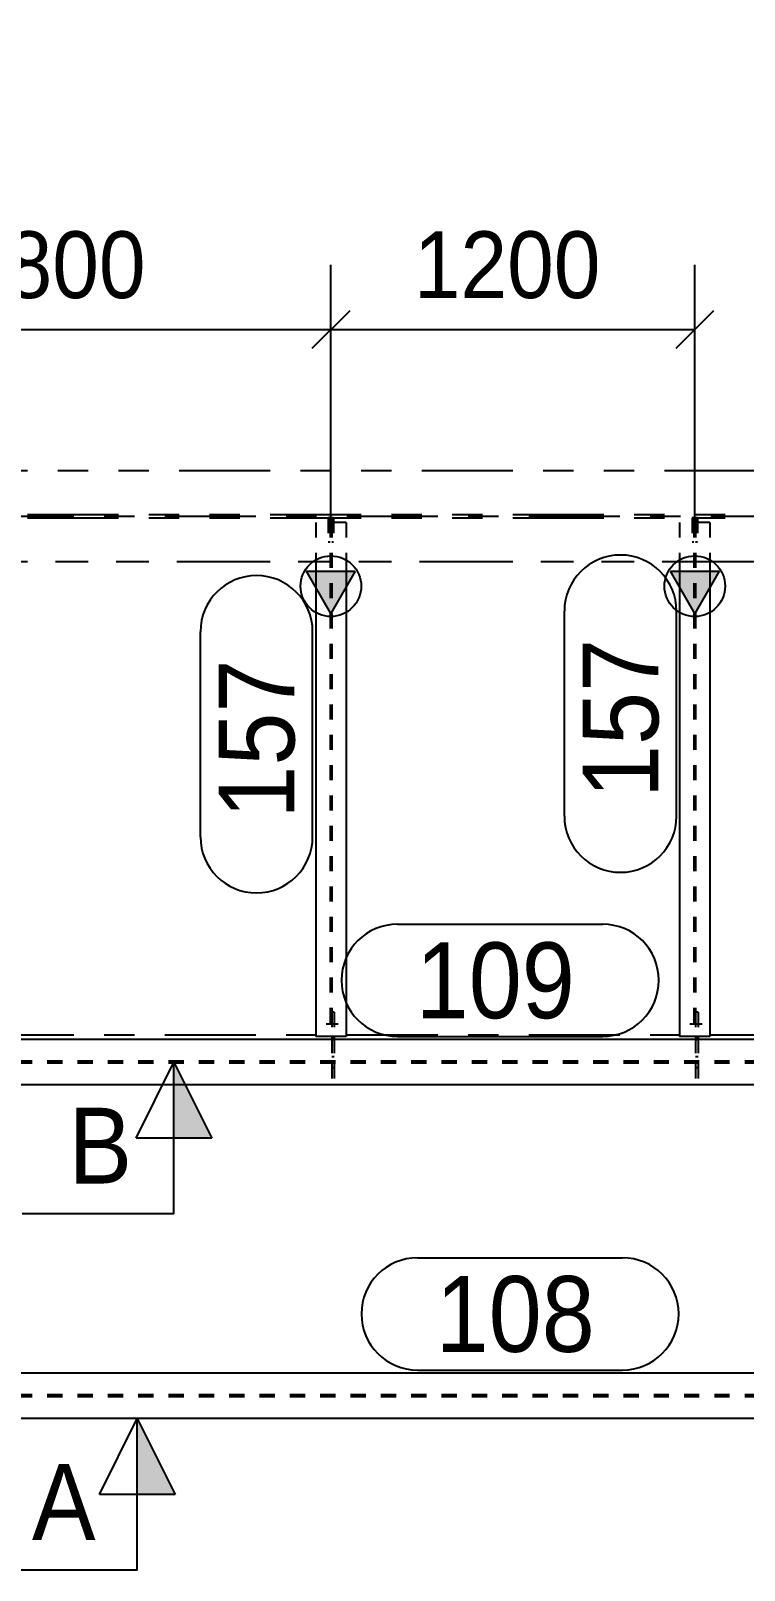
# Model space of a CAD drawing. Header units: millimetres. Extents: x 0 to 594, y 0 to 420.
# Drawn here: x 112 to 135.5, y 313.6 to 364.3 of the extents above; entities that cross this region are included whole.
import ezdxf

# ---------------------------------------------------------------- set-up
doc = ezdxf.new("R2010")
doc.units = ezdxf.units.MM
doc.header["$MEASUREMENT"] = 0
for name, pattern in [('XKITLINE00', [0]), ('XKITLINE02', [4, 2, -2]), ('XKITLINE03', [6, 3, -1, 1, -1]), ('XKITLINE04', [3, 0.5, -0.5, 0.5, -0.5, 0.5, -0.5]), ('XKITLINE05', [8, 3, -1, 1, -1, 1, -1])]:
    doc.linetypes.add(name, pattern=pattern)
for name, color, linetype in [('cut', 7, 'Continuous'), ('dimension', 7, 'Continuous'), ('grid', 7, 'Continuous'), ('mark', 7, 'Continuous'), ('part1', 7, 'Continuous')]:
    doc.layers.add(name, color=color, linetype=linetype)
doc.styles.add('STYLE_1', font='arial.ttf', dxfattribs={"height": 0.2})

# ---------------------------------------------------------------- blocks, each defined once
blk = doc.blocks.new('*D2175')
at = {"layer": 'grid', "color": 4, "linetype": 'XKITLINE03'}
blk.add_line((1228.871, 1870.376), (1642.443, 1870.376), dxfattribs=at)
blk = doc.blocks.new('*D2176')
at = {"layer": 'grid', "color": 4, "linetype": 'XKITLINE03'}
blk.add_line((1228.871, 1887.476), (1642.443, 1887.476), dxfattribs=at)
blk = doc.blocks.new('*D2289')
at = {"layer": 'mark', "color": 1, "linetype": 'XKITLINE00'}
for p, q in [((1290.542, 1874.026), (1297.304, 1874.026)), ((1290.542, 1870.326), (1297.304, 1870.326))]:
    blk.add_line(p, q, dxfattribs=at)
for centre, start, end in [((1290.542, 1872.176), 90, -90), ((1297.304, 1872.176), -90, 90)]:
    blk.add_arc(centre, 1.85, start, end, dxfattribs=at)
at = {"layer": 'mark', "color": 1, "style": 'STYLE_1', "width": 0.9}
blk.add_text('109', height=2.5, dxfattribs=at).set_placement((1291.142, 1870.926))
blk = doc.blocks.new('*D2292')
at = {"layer": 'cut', "color": 1, "linetype": 'XKITLINE00'}
for p, q in [((1246.695, 1869.476), (1245.445, 1866.976)), ((1246.695, 1869.476), (1247.945, 1866.976)), ((1246.695, 1864.476), (1246.695, 1869.476)), ((1281.916, 1866.976), (1283.165, 1869.476)), ((1283.165, 1869.476), (1284.416, 1866.976)), ((1283.165, 1864.476), (1283.165, 1869.476)), ((1245.445, 1866.976), (1247.945, 1866.976)), ((1284.416, 1866.976), (1281.916, 1866.976)), ((1246.695, 1864.476), (1251.695, 1864.476)), ((1283.165, 1864.476), (1278.165, 1864.476))]:
    blk.add_line(p, q, dxfattribs=at)
at = {"layer": 'cut', "color": 1}
for points in [[(1245.445, 1866.976), (1246.695, 1869.476), (1245.445, 1866.976), (1246.695, 1866.976)], [(1283.165, 1866.976), (1283.165, 1869.476), (1283.165, 1866.976), (1284.416, 1866.976)]]:
    blk.add_solid(points, dxfattribs=at)
at = {"layer": 'cut', "color": 3, "style": 'STYLE_1', "width": 0.9}
for p in [(1247.945, 1865.476), (1279.691, 1865.476)]:
    blk.add_text('B', height=2.5, dxfattribs=at).set_placement(p)
blk = doc.blocks.new('*D2294')
at = {"layer": 'cut', "color": 1, "linetype": 'XKITLINE00'}
for p, q in [((1247.976, 1857.726), (1246.726, 1855.226)), ((1247.976, 1857.726), (1249.226, 1855.226)), ((1247.976, 1852.726), (1247.976, 1857.726)), ((1280.709, 1855.226), (1281.959, 1857.726)), ((1281.959, 1857.726), (1283.209, 1855.226)), ((1281.959, 1852.726), (1281.959, 1857.726)), ((1246.726, 1855.226), (1249.226, 1855.226)), ((1283.209, 1855.226), (1280.709, 1855.226)), ((1247.976, 1852.726), (1252.976, 1852.726)), ((1281.959, 1852.726), (1276.959, 1852.726))]:
    blk.add_line(p, q, dxfattribs=at)
at = {"layer": 'cut', "color": 1}
for points in [[(1246.726, 1855.226), (1247.976, 1857.726), (1246.726, 1855.226), (1247.976, 1855.226)], [(1281.959, 1855.226), (1281.959, 1857.726), (1281.959, 1855.226), (1283.209, 1855.226)]]:
    blk.add_solid(points, dxfattribs=at)
at = {"layer": 'cut', "color": 3, "style": 'STYLE_1', "width": 0.9}
for p in [(1249.226, 1853.726), (1278.484, 1853.726)]:
    blk.add_text('A', height=2.5, dxfattribs=at).set_placement(p)
blk = doc.blocks.new('*D2323')
at = {"layer": 'part1', "color": 0, "linetype": 'XKITLINE00'}
for p, q in [((1314.491, 1858.476), (1313.691, 1859.876)), ((1313.691, 1859.876), (1315.291, 1859.876)), ((1315.291, 1859.876), (1314.491, 1858.476)), ((1252.841, 1859.226), (1251.842, 1859.226)), ((1264.841, 1859.226), (1253.841, 1859.226)), ((1317.491, 1859.226), (1265.841, 1859.226)), ((1317.491, 1859.226), (1317.491, 1857.726)), ((1263.841, 1857.726), (1254.841, 1857.726)), ((1317.491, 1857.726), (1266.841, 1857.726))]:
    blk.add_line(p, q, dxfattribs=at)
at = {"layer": 'part1', "color": 2, "linetype": 'XKITLINE04'}
for p, q in [((1251.841, 1859.226), (1251.841, 1857.726)), ((1251.842, 1859.226), (1251.841, 1859.226)), ((1251.842, 1859.226), (1251.841, 1859.226)), ((1265.841, 1859.226), (1252.841, 1859.226)), ((1317.491, 1858.509), (1251.841, 1858.509)), ((1317.491, 1858.444), (1251.841, 1858.444)), ((1254.841, 1857.726), (1251.841, 1857.726)), ((1266.841, 1857.726), (1263.841, 1857.726))]:
    blk.add_line(p, q, dxfattribs=at)
at = {"layer": 'part1', "color": 0, "linetype": 'XKITLINE00'}
blk.add_circle((1314.491, 1859.376), 1, dxfattribs=at)
at = {"layer": 'part1', "color": 0}
blk.add_solid([(1313.691, 1859.876), (1315.291, 1859.876), (1313.691, 1859.876), (1314.491, 1858.476)], dxfattribs=at)
blk = doc.blocks.new('*D2324')
at = {"layer": 'part1', "color": 0, "linetype": 'XKITLINE00'}
for p, q in [((1314.491, 1869.476), (1313.691, 1870.876)), ((1313.691, 1870.876), (1315.291, 1870.876)), ((1315.291, 1870.876), (1314.491, 1869.476)), ((1252.841, 1870.226), (1251.841, 1870.226)), ((1264.841, 1870.226), (1253.841, 1870.226)), ((1269.841, 1870.226), (1265.841, 1870.226)), ((1317.491, 1870.226), (1270.841, 1870.226)), ((1317.491, 1870.226), (1317.491, 1868.726)), ((1263.841, 1868.726), (1254.841, 1868.726)), ((1269.841, 1868.726), (1266.841, 1868.726)), ((1317.491, 1868.726), (1270.841, 1868.726))]:
    blk.add_line(p, q, dxfattribs=at)
at = {"layer": 'part1', "color": 2, "linetype": 'XKITLINE04'}
for p, q in [((1251.841, 1870.226), (1251.841, 1868.726)), ((1253.841, 1870.226), (1252.841, 1870.226)), ((1265.841, 1870.226), (1264.841, 1870.226)), ((1270.841, 1870.226), (1269.841, 1870.226)), ((1317.491, 1869.509), (1251.841, 1869.509)), ((1317.491, 1869.444), (1251.841, 1869.444)), ((1254.841, 1868.726), (1251.841, 1868.726)), ((1266.841, 1868.726), (1263.841, 1868.726)), ((1270.841, 1868.726), (1269.841, 1868.726))]:
    blk.add_line(p, q, dxfattribs=at)
at = {"layer": 'part1', "color": 0, "linetype": 'XKITLINE00'}
blk.add_circle((1314.491, 1870.376), 1, dxfattribs=at)
at = {"layer": 'part1', "color": 0}
blk.add_solid([(1313.691, 1870.876), (1315.291, 1870.876), (1313.691, 1870.876), (1314.491, 1869.476)], dxfattribs=at)
blk = doc.blocks.new('*D2325')
at = {"layer": 'part1', "color": 6, "linetype": 'XKITLINE05'}
for p, q in [((1270.341, 1888.976), (1270.341, 1887.476)), ((1318.341, 1888.976), (1270.341, 1888.976)), ((1315.341, 1887.476), (1314.541, 1888.876)), ((1314.541, 1888.876), (1316.141, 1888.876)), ((1316.141, 1888.876), (1315.341, 1887.476)), ((1318.341, 1888.976), (1318.341, 1887.476)), ((1270.341, 1887.531), (1318.341, 1887.531)), ((1270.341, 1887.476), (1270.341, 1885.976)), ((1270.341, 1887.421), (1318.341, 1887.421)), ((1318.341, 1887.476), (1318.341, 1885.976)), ((1318.341, 1885.976), (1270.341, 1885.976)), ((1270.411, 1885.976), (1270.341, 1885.976)), ((1318.261, 1885.976), (1270.411, 1885.976))]:
    blk.add_line(p, q, dxfattribs=at)
blk.add_circle((1315.341, 1888.376), 1, dxfattribs=at)
at = {"layer": 'part1', "color": 6}
blk.add_solid([(1314.541, 1888.876), (1316.141, 1888.876), (1314.541, 1888.876), (1315.341, 1887.476)], dxfattribs=at)
blk = doc.blocks.new('*D2326')
at = {"layer": 'part1', "color": 2, "linetype": 'XKITLINE04'}
for p, q in [((1300.369, 1869.444), (1300.369, 1868.726)), ((1300.449, 1869.444), (1300.369, 1869.444)), ((1300.449, 1869.444), (1300.449, 1868.726)), ((1300.449, 1869.294), (1300.369, 1869.294)), ((1300.449, 1868.726), (1300.369, 1868.726))]:
    blk.add_line(p, q, dxfattribs=at)
blk = doc.blocks.new('*D2327')
at = {"layer": 'part1', "color": 0, "linetype": 'XKITLINE02'}
blk.add_line((1300.581, 1870.726), (1300.181, 1870.726), dxfattribs=at)
blk.add_line((1300.581, 1870.726), (1300.181, 1870.726), dxfattribs=at)
blk = doc.blocks.new('*D2328')
at = {"layer": 'part1', "color": 2, "linetype": 'XKITLINE04'}
for p, q in [((1300.369, 1871.126), (1300.369, 1870.326)), ((1300.449, 1871.126), (1300.369, 1871.126)), ((1300.449, 1871.126), (1300.449, 1870.326)), ((1300.369, 1870.276), (1300.449, 1870.276)), ((1300.369, 1870.276), (1300.369, 1869.509)), ((1300.449, 1870.226), (1300.369, 1870.226)), ((1300.369, 1870.226), (1300.449, 1870.226)), ((1300.369, 1870.226), (1300.449, 1870.226)), ((1300.449, 1870.276), (1300.449, 1869.509)), ((1300.369, 1869.659), (1300.449, 1869.659)), ((1300.369, 1869.659), (1300.449, 1869.659)), ((1300.449, 1869.509), (1300.369, 1869.509))]:
    blk.add_line(p, q, dxfattribs=at)
at = {"layer": 'part1', "color": 0, "linetype": 'XKITLINE00'}
for p, q in [((1300.369, 1870.326), (1300.369, 1870.226)), ((1300.369, 1870.276), (1300.449, 1870.276)), ((1300.449, 1870.326), (1300.449, 1870.226))]:
    blk.add_line(p, q, dxfattribs=at)
blk = doc.blocks.new('*D2329')
at = {"layer": 'part1', "color": 2, "linetype": 'XKITLINE04'}
for p, q in [((1288.369, 1869.444), (1288.369, 1868.726)), ((1288.449, 1869.444), (1288.369, 1869.444)), ((1288.449, 1869.444), (1288.449, 1868.726)), ((1288.449, 1869.294), (1288.369, 1869.294)), ((1288.449, 1868.726), (1288.369, 1868.726))]:
    blk.add_line(p, q, dxfattribs=at)
blk = doc.blocks.new('*D2330')
at = {"layer": 'part1', "color": 0, "linetype": 'XKITLINE02'}
blk.add_line((1288.581, 1870.726), (1288.181, 1870.726), dxfattribs=at)
blk.add_line((1288.581, 1870.726), (1288.181, 1870.726), dxfattribs=at)
blk = doc.blocks.new('*D2331')
at = {"layer": 'part1', "color": 2, "linetype": 'XKITLINE04'}
for p, q in [((1288.369, 1871.126), (1288.369, 1870.326)), ((1288.449, 1871.126), (1288.369, 1871.126)), ((1288.449, 1871.126), (1288.449, 1870.326)), ((1288.369, 1870.276), (1288.449, 1870.276)), ((1288.369, 1870.276), (1288.369, 1869.509)), ((1288.449, 1870.226), (1288.369, 1870.226)), ((1288.369, 1870.226), (1288.449, 1870.226)), ((1288.369, 1870.226), (1288.449, 1870.226)), ((1288.449, 1870.276), (1288.449, 1869.509)), ((1288.369, 1869.659), (1288.449, 1869.659)), ((1288.369, 1869.659), (1288.449, 1869.659)), ((1288.449, 1869.509), (1288.369, 1869.509))]:
    blk.add_line(p, q, dxfattribs=at)
at = {"layer": 'part1', "color": 0, "linetype": 'XKITLINE00'}
for p, q in [((1288.369, 1870.326), (1288.369, 1870.226)), ((1288.369, 1870.276), (1288.449, 1870.276)), ((1288.449, 1870.326), (1288.449, 1870.226))]:
    blk.add_line(p, q, dxfattribs=at)
blk = doc.blocks.new('*D2351')
at = {"layer": 'part1', "color": 2, "linetype": 'XKITLINE04'}
for p, q in [((1287.841, 1887.271), (1287.841, 1870.326)), ((1288.841, 1887.271), (1287.841, 1887.271)), ((1288.314, 1887.271), (1288.314, 1870.326)), ((1288.369, 1887.271), (1288.369, 1870.326)), ((1288.841, 1887.271), (1288.841, 1885.976))]:
    blk.add_line(p, q, dxfattribs=at)
at = {"layer": 'part1', "color": 0, "linetype": 'XKITLINE00'}
for p, q in [((1288.341, 1884.271), (1287.541, 1885.671)), ((1287.541, 1885.671), (1289.141, 1885.671)), ((1287.841, 1885.976), (1287.841, 1870.326)), ((1289.141, 1885.671), (1288.341, 1884.271)), ((1288.841, 1885.976), (1288.841, 1870.326)), ((1288.841, 1870.326), (1287.841, 1870.326))]:
    blk.add_line(p, q, dxfattribs=at)
blk.add_circle((1288.341, 1885.171), 1, dxfattribs=at)
at = {"layer": 'part1', "color": 0}
blk.add_solid([(1287.541, 1885.671), (1289.141, 1885.671), (1287.541, 1885.671), (1288.341, 1884.271)], dxfattribs=at)
blk = doc.blocks.new('*D2352')
at = {"layer": 'part1', "color": 2, "linetype": 'XKITLINE04'}
for p, q in [((1299.841, 1887.271), (1299.841, 1870.326)), ((1300.841, 1887.271), (1299.841, 1887.271)), ((1300.314, 1887.271), (1300.314, 1870.326)), ((1300.369, 1887.271), (1300.369, 1870.326)), ((1300.841, 1887.271), (1300.841, 1885.976))]:
    blk.add_line(p, q, dxfattribs=at)
at = {"layer": 'part1', "color": 0, "linetype": 'XKITLINE00'}
for p, q in [((1300.341, 1884.271), (1299.541, 1885.671)), ((1299.541, 1885.671), (1301.141, 1885.671)), ((1299.841, 1885.976), (1299.841, 1870.326)), ((1301.141, 1885.671), (1300.341, 1884.271)), ((1300.841, 1885.976), (1300.841, 1870.326)), ((1300.841, 1870.326), (1299.841, 1870.326))]:
    blk.add_line(p, q, dxfattribs=at)
blk.add_circle((1300.341, 1885.171), 1, dxfattribs=at)
at = {"layer": 'part1', "color": 0}
blk.add_solid([(1299.541, 1885.671), (1301.141, 1885.671), (1299.541, 1885.671), (1300.341, 1884.271)], dxfattribs=at)
blk = doc.blocks.new('*D2353')
at = {"layer": 'part1', "color": 2, "linetype": 'XKITLINE04'}
for p, q in [((1288.429, 1887.421), (1288.369, 1887.421)), ((1288.369, 1887.421), (1288.369, 1886.621)), ((1288.429, 1887.421), (1288.429, 1886.621)), ((1288.429, 1886.621), (1288.369, 1886.621))]:
    blk.add_line(p, q, dxfattribs=at)
blk = doc.blocks.new('*D2354')
at = {"layer": 'part1', "color": 2, "linetype": 'XKITLINE04'}
for p, q in [((1288.314, 1887.421), (1288.254, 1887.421)), ((1288.254, 1887.421), (1288.254, 1886.621)), ((1288.314, 1887.421), (1288.314, 1886.621)), ((1288.314, 1886.621), (1288.254, 1886.621))]:
    blk.add_line(p, q, dxfattribs=at)
blk = doc.blocks.new('*D2355')
at = {"layer": 'part1', "color": 2, "linetype": 'XKITLINE04'}
for p, q in [((1300.429, 1887.421), (1300.369, 1887.421)), ((1300.369, 1887.421), (1300.369, 1886.621)), ((1300.429, 1887.421), (1300.429, 1886.621)), ((1300.429, 1886.621), (1300.369, 1886.621))]:
    blk.add_line(p, q, dxfattribs=at)
blk = doc.blocks.new('*D2356')
at = {"layer": 'part1', "color": 2, "linetype": 'XKITLINE04'}
for p, q in [((1300.314, 1887.421), (1300.254, 1887.421)), ((1300.254, 1887.421), (1300.254, 1886.621)), ((1300.314, 1887.421), (1300.314, 1886.621)), ((1300.314, 1886.621), (1300.254, 1886.621))]:
    blk.add_line(p, q, dxfattribs=at)
blk = doc.blocks.new('*D2395')
at = {"layer": 'mark', "color": 1, "linetype": 'XKITLINE00'}
for p, q in [((1291.198, 1863.026), (1297.961, 1863.026)), ((1291.198, 1859.326), (1297.961, 1859.326))]:
    blk.add_line(p, q, dxfattribs=at)
for centre, start, end in [((1291.198, 1861.176), 90, -90), ((1297.961, 1861.176), -90, 90)]:
    blk.add_arc(centre, 1.85, start, end, dxfattribs=at)
at = {"layer": 'mark', "color": 1, "style": 'STYLE_1', "width": 0.9}
blk.add_text('108', height=2.5, dxfattribs=at).set_placement((1291.798, 1859.926))
blk = doc.blocks.new('*D2428')
at = {"layer": 'mark', "color": 1, "linetype": 'XKITLINE00'}
for p, q in [((1284.041, 1876.909), (1284.041, 1883.671)), ((1287.741, 1876.909), (1287.741, 1883.671))]:
    blk.add_line(p, q, dxfattribs=at)
for centre, start, end in [((1285.891, 1883.671), 0, 180), ((1285.891, 1876.909), 180, 0)]:
    blk.add_arc(centre, 1.85, start, end, dxfattribs=at)
at = {"layer": 'mark', "color": 1, "style": 'STYLE_1', "width": 0.9}
blk.add_text('157', height=2.5, rotation=90.0002, dxfattribs=at).set_placement((1287.141, 1877.509))
blk = doc.blocks.new('*D2429')
at = {"layer": 'mark', "color": 1, "linetype": 'XKITLINE00'}
for p, q in [((1296.041, 1877.587), (1296.041, 1884.349)), ((1299.741, 1877.587), (1299.741, 1884.349))]:
    blk.add_line(p, q, dxfattribs=at)
for centre, start, end in [((1297.891, 1884.349), 0, 180), ((1297.891, 1877.587), 180, 0)]:
    blk.add_arc(centre, 1.85, start, end, dxfattribs=at)
at = {"layer": 'mark', "color": 1, "style": 'STYLE_1', "width": 0.9}
blk.add_text('157', height=2.5, rotation=90.0002, dxfattribs=at).set_placement((1299.141, 1878.187))
blk = doc.blocks.new('*D2430')
at = {"layer": 'dimension', "color": 1, "linetype": 'XKITLINE00'}
for p, q in [((1270.341, 1903.483), (1270.341, 1891.87)), ((1288.341, 1886.826), (1288.341, 1895.77)), ((1270.964, 1894.252), (1269.719, 1893.008)), ((1288.964, 1894.252), (1287.719, 1893.008)), ((1270.341, 1893.63), (1288.341, 1893.63))]:
    blk.add_line(p, q, dxfattribs=at)
at = {"layer": 'dimension', "color": 1, "style": 'STYLE_1', "width": 0.9}
blk.add_text('1800', height=2.2, dxfattribs=at).set_placement((1276.078, 1894.67))
blk = doc.blocks.new('*D2431')
at = {"layer": 'dimension', "color": 1, "linetype": 'XKITLINE00'}
for p, q in [((1288.341, 1886.826), (1288.341, 1895.77)), ((1300.341, 1887.198), (1300.341, 1895.77)), ((1288.964, 1894.252), (1287.719, 1893.008)), ((1300.964, 1894.252), (1299.719, 1893.008)), ((1288.341, 1893.63), (1300.341, 1893.63))]:
    blk.add_line(p, q, dxfattribs=at)
at = {"layer": 'dimension', "color": 1, "style": 'STYLE_1', "width": 0.9}
blk.add_text('1200', height=2.2, dxfattribs=at).set_placement((1291.078, 1894.67))

msp = doc.modelspace()

# ---------------------------------------------------------------- block references
at = {"layer": 'cut'}
for name in ['*D2292', '*D2294']:
    msp.add_blockref(name, (-1166.435, -1539.151), dxfattribs=at)
at = {"layer": 'dimension'}
for name in ['*D2430', '*D2431']:
    msp.add_blockref(name, (-1166.435, -1539.151), dxfattribs=at)
at = {"layer": 'grid'}
for name in ['*D2176', '*D2175']:
    msp.add_blockref(name, (-1166.435, -1539.151), dxfattribs=at)
at = {"layer": 'mark'}
for name in ['*D2429', '*D2428', '*D2289', '*D2395']:
    msp.add_blockref(name, (-1166.435, -1539.151), dxfattribs=at)
at = {"layer": 'part1'}
for name in ['*D2325', '*D2354', '*D2353', '*D2356', '*D2355', '*D2351', '*D2352', '*D2324', '*D2331', '*D2328', '*D2330', '*D2327', '*D2329', '*D2326', '*D2323']:
    msp.add_blockref(name, (-1166.435, -1539.151), dxfattribs=at)

doc.saveas('drawing.dxf')
